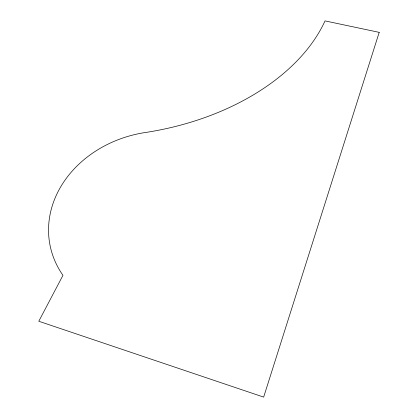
<?xml version="1.0" encoding="UTF-8"?>
<svg xmlns="http://www.w3.org/2000/svg" width="418" height="418" viewBox="0 0 418 418"><rect width="100%" height="100%" fill="white"/><g stroke="black" fill="none" stroke-linecap="round" stroke-linejoin="round"><path stroke-width="0.63" d="M379.204 32.358L263.659 397.1L38.796 321.249L62.961 275.342A109.589 92.185 -11.2 0 1 147.037 132.255A214.904 139.8 -7.7 0 0 325.037 20.9L379.204 32.358"/></g></svg>
